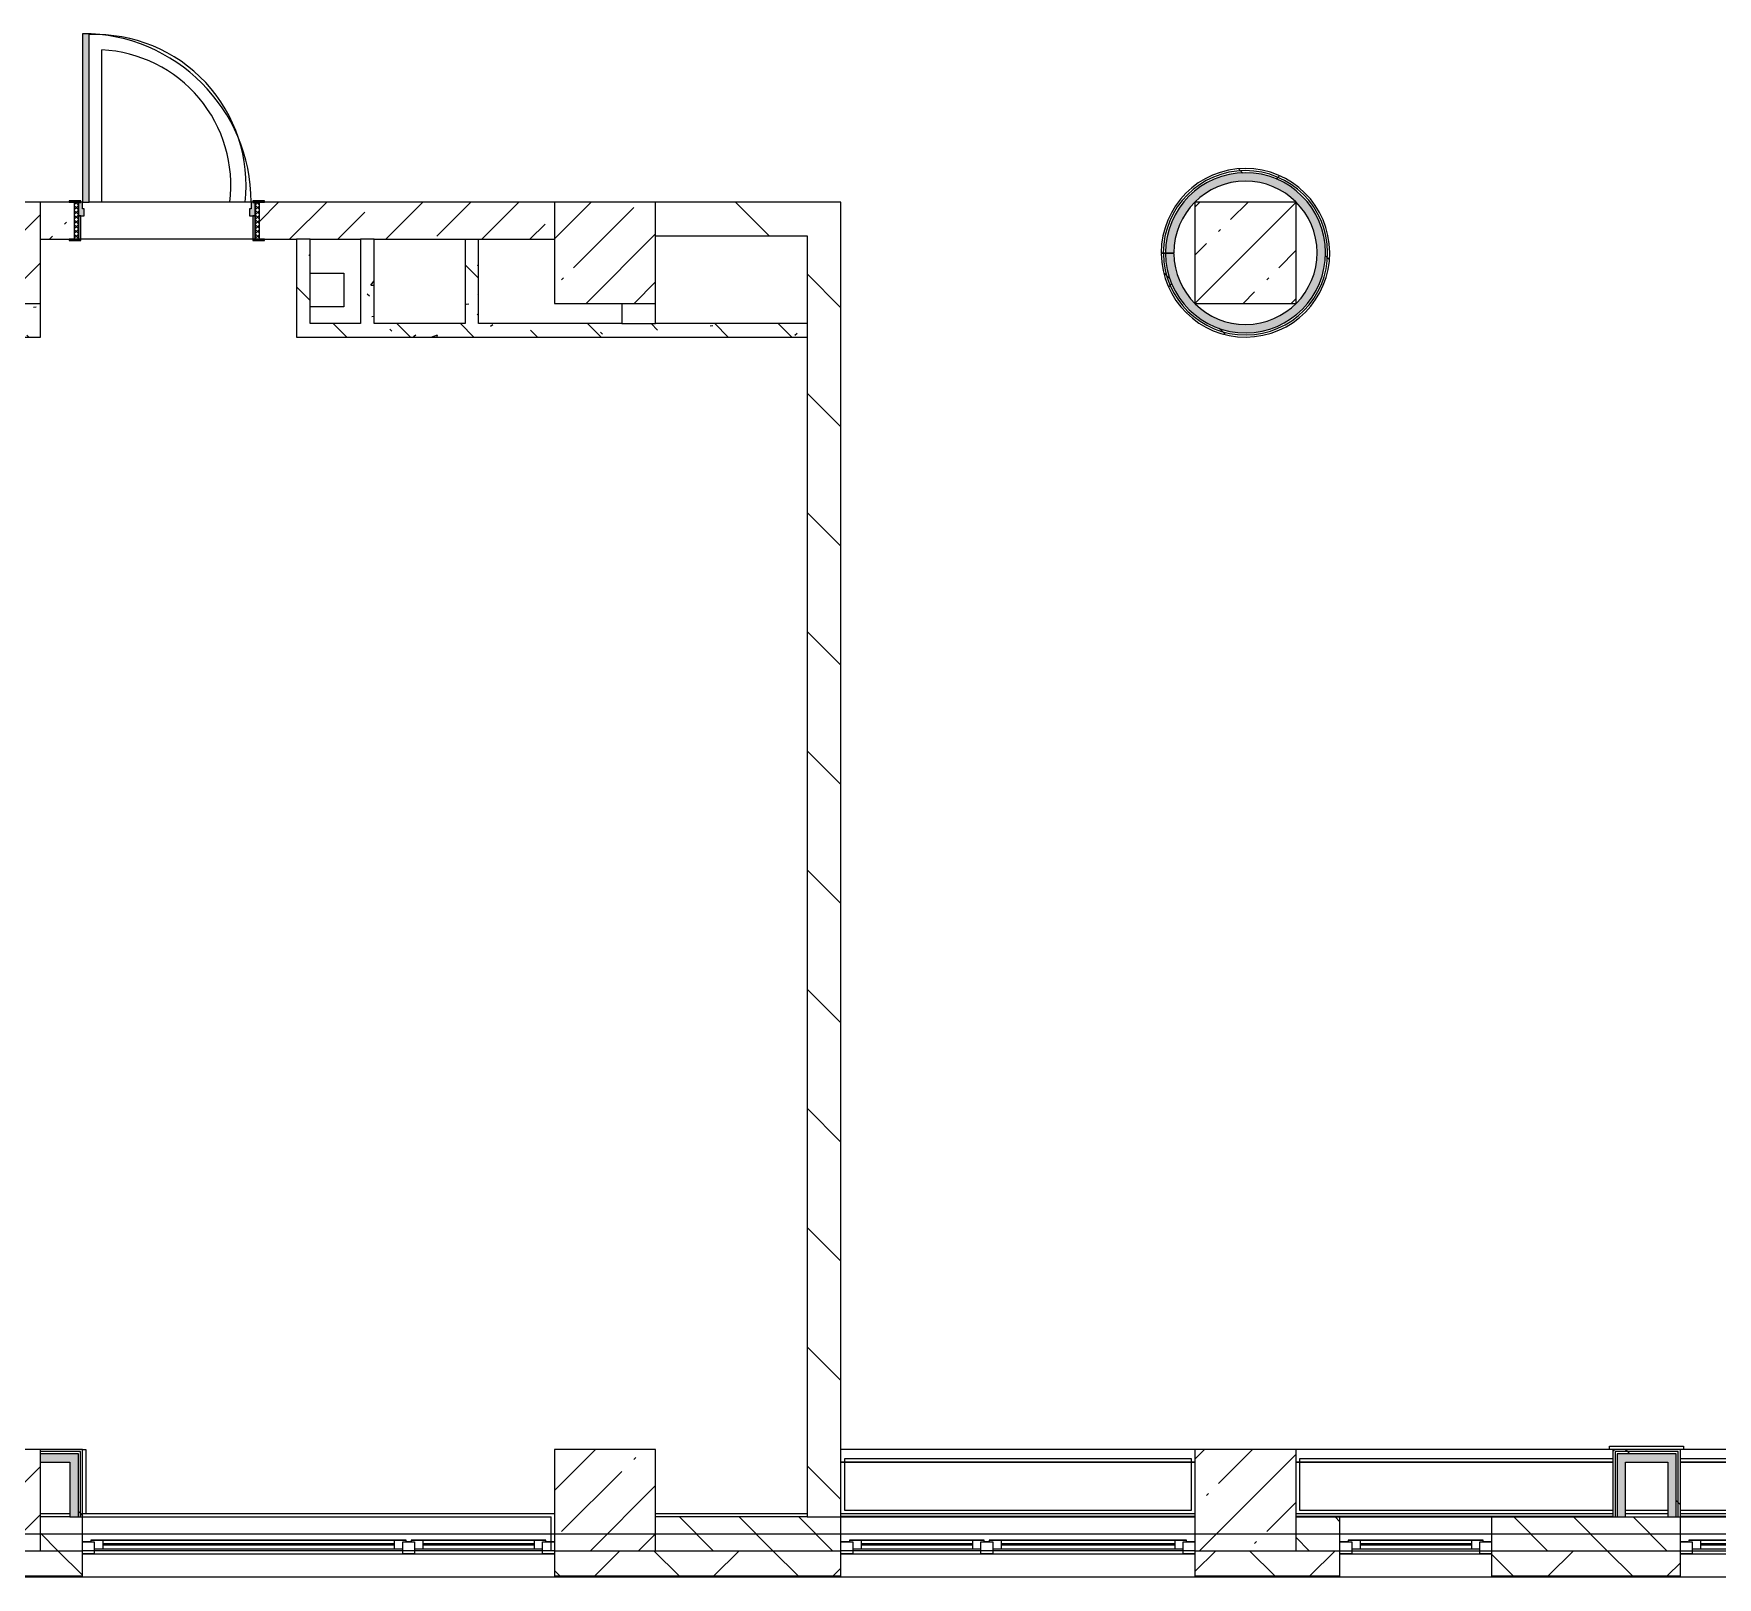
# Model space of a CAD drawing. Header units: millimetres. Extents: x 81566 to 292854, y -8553 to 29000.
# Drawn here: x 191964 to 201953, y -258 to 8900 of the extents above; entities that cross this region are included whole.
import ezdxf

# ---------------------------------------------------------------- set-up
doc = ezdxf.new("R2010")
doc.units = ezdxf.units.MM
for name, color, linetype, lineweight, true_color in [('A-DOOR-4', 7, 'Continuous', 5, 0xaaaaaa), ('A-DOOR-5', 7, 'Continuous', 5, 0xe2e2e2), ('A-DOOR-FRAM-4', 7, 'Continuous', 5, 0xe2e2e2), ('A-DOOR-FRAM-5', 7, 'Continuous', 5, 0xaaaaaa), ('A-FLOR-1', 7, 'Continuous', 5, 0xaaaaaa), ('I-WALL-1', 7, 'Continuous', 5, 0xe7e7e7), ('I-WALL-5', 7, 'Continuous', 5, 0x787878)]:
    doc.layers.add(name, color=color, linetype=linetype, lineweight=lineweight, true_color=true_color)
for name, color, linetype, lineweight in [('A-GLAZ-3', 7, 'Continuous', 5), ('A-WALL', 7, 'Continuous', 9), ('A-WALL-4', 7, 'Continuous', 5), ('I-WALL-4', 7, 'Continuous', 5), ('S-COLS-1', 7, 'Continuous', 5), ('Оси', 7, 'Continuous', 9)]:
    doc.layers.add(name, color=color, linetype=linetype, lineweight=lineweight)
pattern_1 = [(135, (165843.6, 0), (-353.553, -353.553), [])]
pattern_2 = [(135, (165843.58, 0), (-176.7767, -176.7767), [])]
pattern_3 = [(135, (165843.6, 0), (-377.171, -377.171), [533.4, -88.9, 17.78, -88.9]), (135, (165843.6, 376.94), (-377.171, -377.171), []), (50, (165843.6, 0), (637.6445, -55.787), [66.675, -733.425]), (355, (165843.6, 0), (-123.35, 668.699), [53.34, -586.74]), (100.451, (165896.7, -4.65), (514.299, 612.908), [56.665, -623.315]), (46.184, (165843.6, 177.8), (948.776, -147.15), [100.012, -1100.137]), (96.636, (165922.65, 165.5), (830.91, 865.997), [84.998, -934.973]), (351.184, (165843.6, 177.8), (830.918, 865.988), [80.01, -880.11]), (21, (165932.5, 133.35), (530.651, -357.928), [66.675, -733.425]), (326, (165932.5, 133.35), (216.308, 644.658), [53.34, -586.74]), (71.451, (165976.7, 103.5), (746.96, 286.724), [56.665, -623.315]), (37.5, (165843.58, 0), (10.8105, 295.9426), [16.764, -562.864, 16.764, -578.866, -588.962]), (37.5, (165843.58, 0), (10.8105, 295.9426), [-1175.258, 16.764, -572.198]), (7.5, (165843.58, 0), (233.869, 350.6318), [16.764, -322.834, 16.764, -549.529, -224.472]), (7.5, (165843.58, 0), (233.869, 350.6318), [-905.891, 16.764, -207.708]), (327.5, (165645.34, 0), (474.5678, -20.0513), [16.764, -205.486, 16.764, -676.656, -920.115]), (327.5, (165645.34, 0), (474.5678, -20.0513), [-915.67, 16.764, -903.351]), (317.5, (165556.44, 0), (518.452, 88.9934), [16.764, -272.161, 16.764, -443.738, -653.415]), (317.5, (165556.44, 0), (518.452, 88.9934), [-749.427, 16.764, -636.651])]
pattern_4 = [(45, (165843.6, 0), (-530.33, 530.33), []), (135, (165843.6, 0), (-530.33, -530.33), [])]

# ---------------------------------------------------------------- blocks, each defined once
blk = doc.blocks.new('BSC_Колонна _Прямоугольная - 600х600-23286269-2_2_3_птичка')
at = {"layer": 'S-COLS-1'}
h = blk.add_hatch(dxfattribs=at)
h.set_pattern_fill('FP_71', color=256, style=0, pattern_type=2)
h.set_pattern_definition([(45, (-29509.74, -7600), (-285.123, 285.123), []), (45, (-29224.6, -7600), (-285.123, 285.123), [504.031, -100.806, 16.764, -84.042])])
h.paths.add_polyline_path([(-300, -300), (300, -300), (300, 300), (-300, 300), (-300, -133.9)])
for p, q in [((300, 300), (-300, 300)), ((-300, 300), (-300, -300)), ((300, -300), (300, 300)), ((-300, -300), (300, -300))]:
    blk.add_line(p, q, dxfattribs=at)
blk = doc.blocks.new('BSC_Колонна _Прямоугольная - 600х600-V291-2_2_3_птичка')
at = {"layer": 'S-COLS-1'}
h = blk.add_hatch(dxfattribs=at)
h.set_pattern_fill('FP_77', color=256, style=0, pattern_type=2)
h.set_pattern_definition([(45, (-25860, -200), (-285.123, 285.123), []), (45, (-25574.88, -200), (-285.123, 285.123), [504.031, -100.806, 16.764, -84.042])])
h.paths.add_polyline_path([(-300, -300), (300, -300), (300, 300), (-300, 300), (-300, -168.2)])
for p, q in [((300, 300), (-300, 300)), ((-300, 300), (-300, -300)), ((300, -300), (300, 300)), ((-300, -300), (300, -300))]:
    blk.add_line(p, q, dxfattribs=at)
blk = doc.blocks.new('BSC_Колонна _Прямоугольная - 600х600-V292-2_2_3_птичка')
at = {"layer": 'S-COLS-1'}
h = blk.add_hatch(dxfattribs=at)
h.set_pattern_fill('FP_78', color=256, style=0, pattern_type=2)
h.set_pattern_definition([(45, (-29509.74, -200), (-285.123, 285.123), []), (45, (-29224.6, -200), (-285.123, 285.123), [504.031, -100.806, 16.764, -84.042])])
h.paths.add_polyline_path([(44.6, -300), (300, -300), (300, 300), (-300, 300), (-300, -300)])
for p, q in [((300, 300), (-300, 300)), ((-300, 300), (-300, -300)), ((300, -300), (300, 300)), ((-300, -300), (300, -300))]:
    blk.add_line(p, q, dxfattribs=at)
blk = doc.blocks.new('BSC_Колонна _Прямоугольная - 600х600-V304-2_2_3_птичка')
at = {"layer": 'S-COLS-1'}
h = blk.add_hatch(dxfattribs=at)
h.set_pattern_fill('FP_93', color=256, style=0, pattern_type=2)
h.set_pattern_definition([(45, (-25860, -7600), (-285.123, 285.123), []), (45, (-25574.88, -7600), (-285.123, 285.123), [504.031, -100.806, 16.764, -84.042])])
h.paths.add_polyline_path([(-300, -300), (300, -300), (300, 300), (-300, 300)])
for p, q in [((300, 300), (-300, 300)), ((-300, 300), (-300, -300)), ((300, -300), (300, 300)), ((-300, -300), (300, -300))]:
    blk.add_line(p, q, dxfattribs=at)
blk = doc.blocks.new('BSC_Колонна _Прямоугольная - 600х600-V321-2_2_3_птичка')
at = {"layer": 'S-COLS-1'}
h = blk.add_hatch(dxfattribs=at)
h.set_pattern_fill('FP_112', color=256, style=0, pattern_type=2)
h.set_pattern_definition([(45, (-33310, -7600), (-285.123, 285.123), []), (45, (-33024.88, -7600), (-285.123, 285.123), [504.031, -100.806, 16.764, -84.042])])
h.paths.add_polyline_path([(-300, -300), (300, -300), (300, 300), (-300, 300), (-300, -178.3)])
for p, q in [((300, 300), (-300, 300)), ((-300, 300), (-300, -300)), ((300, -300), (300, 300)), ((-300, -300), (300, -300))]:
    blk.add_line(p, q, dxfattribs=at)
blk = doc.blocks.new('BSC_Колонна _Прямоугольная - 600х600-V322-2_2_3_птичка')
at = {"layer": 'S-COLS-1'}
h = blk.add_hatch(dxfattribs=at)
h.set_pattern_fill('FP_113', color=256, style=0, pattern_type=2)
h.set_pattern_definition([(45, (-33310, -200), (-285.123, 285.123), []), (45, (-33024.88, -200), (-285.123, 285.123), [504.031, -100.806, 16.764, -84.042])])
h.paths.add_polyline_path([(300, -300), (300, 300), (-300, 300), (-300, -300), (-109.4, -300)])
for p, q in [((300, 300), (-300, 300)), ((-300, 300), (-300, -300)), ((300, -300), (300, 300)), ((-300, -300), (300, -300))]:
    blk.add_line(p, q, dxfattribs=at)
blk = doc.blocks.new('120_Окно_СКБ_2Ст - 120_Окно_СКБ_2Ст 2100х2400 _мал створка справа_-22446225-2_2_3_птичка')
at = {"layer": 'A-GLAZ-3'}
for p, q in [((-1050, -127), (-1050, -57)), ((-1050, -57), (-980, -57)), ((1050, -57), (-1050, -57)), ((-980, -57), (-980, -127)), ((150, -87), (-980, -87)), ((-980, -87), (-980, -127)), ((-930, -137), (-930, -87)), ((100, -137), (100, -87)), ((150, -127), (150, -57)), ((150, -57), (220, -57)), ((150, -127), (150, -87)), ((220, -57), (220, -127)), ((980, -87), (220, -87)), ((220, -87), (220, -127)), ((270, -137), (270, -87)), ((930, -137), (930, -87)), ((980, -127), (980, -57)), ((980, -57), (1050, -57)), ((980, -127), (980, -87)), ((1050, -57), (1050, -127)), ((-980, -127), (-1050, -127)), ((-1050, -127), (-1000, -127)), ((-980, -127), (-1000, -127)), ((-1000, -127), (-1000, -137)), ((-1000, -137), (170, -137)), ((170, -137), (-1000, -137)), ((-930, -107), (100, -107)), ((100, -117), (-930, -117)), ((220, -127), (150, -127)), ((170, -127), (150, -127)), ((170, -127), (200, -127)), ((170, -137), (170, -127)), ((220, -127), (200, -127)), ((200, -127), (200, -137)), ((200, -137), (1000, -137)), ((1000, -137), (200, -137)), ((270, -107), (930, -107)), ((930, -117), (270, -117)), ((1050, -127), (980, -127)), ((1000, -127), (980, -127)), ((1000, -127), (1050, -127)), ((1000, -137), (1000, -127))]:
    blk.add_line(p, q, dxfattribs=at)
blk = doc.blocks.new('120_Окно_СКБ_2Ст - 120_Окно_СКБ_2Ст 2100х2400 _мал створка справа_-V328-2_2_3_птичка')
at = {"layer": 'A-GLAZ-3'}
for p, q in [((-1050, -127), (-1050, -57)), ((-1050, -57), (-980, -57)), ((1050, -57), (-1050, -57)), ((-980, -57), (-980, -127)), ((150, -87), (-980, -87)), ((-980, -87), (-980, -127)), ((-930, -137), (-930, -87)), ((100, -137), (100, -87)), ((150, -127), (150, -57)), ((150, -57), (220, -57)), ((150, -127), (150, -87)), ((220, -57), (220, -127)), ((980, -87), (220, -87)), ((220, -87), (220, -127)), ((270, -137), (270, -87)), ((930, -137), (930, -87)), ((980, -127), (980, -57)), ((980, -57), (1050, -57)), ((980, -127), (980, -87)), ((1050, -57), (1050, -127)), ((-980, -127), (-1050, -127)), ((-1050, -127), (-1000, -127)), ((-980, -127), (-1000, -127)), ((-1000, -127), (-1000, -137)), ((-1000, -137), (170, -137)), ((170, -137), (-1000, -137)), ((-930, -107), (100, -107)), ((100, -117), (-930, -117)), ((220, -127), (150, -127)), ((170, -127), (150, -127)), ((170, -127), (200, -127)), ((170, -137), (170, -127)), ((220, -127), (200, -127)), ((200, -127), (200, -137)), ((200, -137), (1000, -137)), ((1000, -137), (200, -137)), ((270, -107), (930, -107)), ((930, -117), (270, -117)), ((1050, -127), (980, -127)), ((1000, -127), (980, -127)), ((1000, -137), (1000, -127)), ((1004.7, -127), (1050, -127))]:
    blk.add_line(p, q, dxfattribs=at)
blk = doc.blocks.new('110_Дверь_СКБ_1Ст_Внутренняя1 - Д-4к_п__1100x2100h_Артистические EI30-V372-2_2_3_птичка')
at = {"layer": 'A-DOOR-4'}
h = blk.add_hatch(dxfattribs=at)
h.set_pattern_fill('FP_20', color=256, style=0, pattern_type=2)
h.set_pattern_definition([(135, (1751.41, 174.685), (-14.14214, -14.14214), []), (225, (1751.41, 174.685), (14.14214, -14.14214), [])])
h.paths.add_polyline_path([(562.5, -110), (562.5, 110), (537.5, 110), (537.5, -110)])
at = {"layer": 'A-DOOR-5'}
h = blk.add_hatch(color=256, dxfattribs=at)
h.paths.add_polyline_path([(537.5, 30), (537.5, 110), (512.5, 110), (512.5, 70), (502.5, 70), (502.5, 30), (522.5, 30)])
h.paths.add_polyline_path([(-512.5, 30), (-477.5, 30), (-477.5, 70), (-487.5, 70), (-487.5, 110), (-512.5, 110)])
at = {"layer": 'A-DOOR-FRAM-4'}
for points in [[(-462.5, 110), (-447.5, 110), (-447.5, 1110), (-487.5, 1110), (-487.5, 110)], [(-512.5, 110), (-497.5, 110), (-497.5, 118), (-567.5, 118), (-567.5, 110), (-537.5, 110)], [(592.5, 110), (592.5, 118), (522.5, 118), (522.5, 110), (562.5, 110)], [(-497.5, -110), (-497.5, 30), (-512.5, 30), (-512.5, -110)], [(537.5, -110), (537.5, 30), (522.5, 27.5), (522.5, -110)], [(-540.3, -118), (-497.5, -118), (-497.5, -110), (-567.5, -110), (-567.5, -118)], [(562.5, -118), (592.5, -118), (592.5, -110), (522.5, -110), (522.5, -118), (544.6, -118)]]:
    blk.add_hatch(color=256, dxfattribs=at).paths.add_polyline_path(points)
at = {"layer": 'A-DOOR-FRAM-5'}
h = blk.add_hatch(dxfattribs=at)
h.set_pattern_fill('FP_21', color=256, style=0, pattern_type=2)
h.set_pattern_definition([(45, (-371.384, 174.685), (-14.1421, 14.1421), []), (135, (-371.384, 174.685), (-14.1421, -14.1421), [])])
h.paths.add_polyline_path([(-537.5, -110), (-512.5, -110), (-512.5, 110), (-537.5, 110)])
at = {"layer": 'A-DOOR-4'}
for p, q in [((-487.5, 1110), (-487.5, 110)), ((-447.5, 1110), (-487.5, 1110)), ((-447.5, 110), (-447.5, 1110)), ((-487.5, 110), (-447.5, 110))]:
    blk.add_line(p, q, dxfattribs=at)
blk.add_arc((-487.5, 110), 1000, 360, 90, dxfattribs=at)
at = {"layer": 'A-DOOR-FRAM-5'}
for p, q in [((-497.5, 118), (-567.5, 118)), ((-567.5, 118), (-567.5, 110)), ((-567.5, 110), (-497.5, 110)), ((-512.5, 110), (-537.5, 110)), ((-537.5, 110), (-537.5, -110)), ((-487.5, 110), (-512.5, 110)), ((-512.5, 110), (-512.5, 30)), ((-512.5, -110), (-512.5, 110)), ((-497.5, 110), (-512.5, 110)), ((-512.5, 110), (-512.5, 109)), ((-512.5, 109), (-497.5, 109)), ((-497.5, 110), (-497.5, 118)), ((-497.5, 109), (-497.5, 110)), ((-487.5, 70), (-487.5, 110)), ((512.5, 110), (512.5, 70)), ((537.5, 110), (512.5, 110)), ((592.5, 118), (522.5, 118)), ((522.5, 118), (522.5, 110)), ((537.5, 110), (522.5, 110)), ((522.5, 110), (522.5, 109)), ((522.5, 110), (592.5, 110)), ((522.5, 109), (537.5, 109)), ((537.5, 30), (537.5, 110)), ((562.5, 110), (537.5, 110)), ((537.5, 110), (537.5, -110)), ((537.5, 109), (537.5, 110)), ((562.5, -110), (562.5, 110)), ((592.5, 110), (592.5, 118)), ((-512.5, 30), (-477.5, 30)), ((-497.5, 30), (-512.5, 30)), ((-512.5, 30), (-512.5, -110)), ((-497.5, -110), (-497.5, 30)), ((-477.5, 70), (-487.5, 70)), ((-477.5, 30), (-477.5, 70)), ((512.5, 70), (502.5, 70)), ((502.5, 70), (502.5, 30)), ((502.5, 30), (537.5, 30)), ((537.5, 30), (522.5, 30)), ((522.5, 30), (522.5, -110)), ((537.5, -110), (537.5, 30)), ((-497.5, -110), (-567.5, -110)), ((-567.5, -110), (-567.5, -118)), ((-567.5, -118), (-497.5, -118)), ((-537.5, -110), (-512.5, -110)), ((-512.5, -110), (-497.5, -110)), ((-497.5, -118), (-497.5, -110)), ((522.5, -110), (537.5, -110)), ((592.5, -110), (522.5, -110)), ((522.5, -110), (522.5, -118)), ((522.5, -118), (592.5, -118)), ((537.5, -110), (562.5, -110)), ((592.5, -118), (592.5, -110))]:
    blk.add_line(p, q, dxfattribs=at)
blk = doc.blocks.new('120_Окно_СКБ_2Ст - 120_Окно_СКБ_2Ст 2800х2500 4-24273432-2_2_3_птичка')
at = {"layer": 'A-GLAZ-3'}
for p, q in [((-1400, -127), (-1400, -57)), ((-1400, -57), (-1330, -57)), ((1400, -57), (-1400, -57)), ((-1330, -57), (-1330, -127)), ((-570, -87), (-1330, -87)), ((-1330, -87), (-1330, -127)), ((-1280, -137), (-1280, -87)), ((-620, -137), (-620, -87)), ((-570, -127), (-570, -57)), ((-570, -57), (-500, -57)), ((-570, -127), (-570, -87)), ((-500, -57), (-500, -127)), ((1330, -87), (-500, -87)), ((-500, -87), (-500, -127)), ((-450, -137), (-450, -87)), ((1280, -137), (1280, -87)), ((1330, -127), (1330, -57)), ((1330, -57), (1400, -57)), ((1330, -127), (1330, -87)), ((1400, -57), (1400, -127)), ((-1330, -127), (-1400, -127)), ((-1400, -127), (-1350, -127)), ((-1330, -127), (-1350, -127)), ((-1350, -127), (-1350, -137)), ((-1350, -137), (-550, -137)), ((-550, -137), (-1350, -137)), ((-1280, -107), (-620, -107)), ((-620, -117), (-1280, -117)), ((-500, -127), (-570, -127)), ((-550, -127), (-570, -127)), ((-550, -127), (-520, -127)), ((-550, -137), (-550, -127)), ((-500, -127), (-520, -127)), ((-520, -127), (-520, -137)), ((-520, -137), (1350, -137)), ((1350, -137), (-520, -137)), ((-450, -107), (1280, -107)), ((1280, -117), (-450, -117)), ((1400, -127), (1330, -127)), ((1350, -127), (1330, -127)), ((1350, -127), (1400, -127)), ((1350, -137), (1350, -127))]:
    blk.add_line(p, q, dxfattribs=at)
blk = doc.blocks.new('120_Окно_СКБ_1Ст - 120_Окно_СКБ_1Ст 900х2500_h_-20664874-2_2_3_птичка')
at = {"layer": 'A-GLAZ-3'}
for p, q in [((-450, -127), (-450, -57)), ((-450, -57), (-380, -57)), ((450, -57), (-450, -57)), ((-380, -57), (-380, -127)), ((380, -87), (-380, -87)), ((-380, -87), (-380, -127)), ((-330, -137), (-330, -87)), ((330, -137), (330, -87)), ((380, -127), (380, -57)), ((380, -57), (450, -57)), ((380, -127), (380, -87)), ((450, -57), (450, -127)), ((-380, -127), (-450, -127)), ((-450, -127), (-400, -127)), ((-380, -127), (-400, -127)), ((-400, -127), (-400, -137)), ((-400, -137), (400, -137)), ((400, -137), (-400, -137)), ((-330, -107), (330, -107)), ((330, -117), (-330, -117)), ((450, -127), (380, -127)), ((400, -127), (380, -127)), ((400, -127), (450, -127)), ((400, -137), (400, -127))]:
    blk.add_line(p, q, dxfattribs=at)
blk = doc.blocks.new('Зашивка приборов отопления23 - Зашивка приборов отопления-33321838-2_2_3_птичка')
at = {"layer": 'A-WALL-4'}
for p, q in [((36640, 23400), (34540, 23400)), ((34540, 23079), (36640, 23079)), ((36640, 23079), (34540, 23079)), ((34540, 23004), (36640, 23004))]:
    blk.add_line(p, q, dxfattribs=at)
blk = doc.blocks.new('Зашивка приборов отопления24 - Зашивка приборов отопления-33321996-2_2_3_птичка')
at = {"layer": 'A-WALL-4'}
for p, q in [((36640, 23400), (34760, 23400)), ((34760, 23079), (36640, 23079)), ((36640, 23079), (34760, 23079)), ((34760, 23004), (36640, 23004))]:
    blk.add_line(p, q, dxfattribs=at)
blk = doc.blocks.new('Зашивка приборов отопления25 - Зашивка приборов отопления-33322064-2_2_3_птичка')
at = {"layer": 'A-WALL-4'}
for p, q in [((36640, 23400), (34540, 23400)), ((34540, 23104), (34540, 23079)), ((34540, 23079), (36640, 23079)), ((36640, 23079), (34540, 23079)), ((34540, 23079), (34540, 23004)), ((34540, 23004), (36640, 23004))]:
    blk.add_line(p, q, dxfattribs=at)

msp = doc.modelspace()

# ---------------------------------------------------------------- hatches: boundary and pattern name
at = {"layer": 'A-WALL-4'}
h = msp.add_hatch(dxfattribs=at)
h.set_pattern_fill('FP_100', color=256, style=0, pattern_type=2)
h.set_pattern_definition(pattern_2)
h.paths.add_polyline_path([(192207.5, -100), (192253.3, -100), (192253.3, 100), (192003.6, 100), (192003.6, -100)])
h = msp.add_hatch(dxfattribs=at)
h.set_pattern_fill('FP_100', color=256, style=0, pattern_type=2)
h.set_pattern_definition(pattern_2)
h.paths.add_polyline_path([(196553.6, -100), (196753.6, -100), (196753.6, 100), (195653.3, 100), (195653.3, -100), (196309.5, -100)])
h = msp.add_hatch(dxfattribs=at)
h.set_pattern_fill('FP_100', color=256, style=0, pattern_type=2)
h.set_pattern_definition(pattern_2)
h.paths.add_polyline_path([(201323.1, -100), (201733.6, -100), (201733.6, 100), (200613.6, 100), (200613.6, -100), (200867.3, -100)])
h.paths.add_polyline_path([(199453.6, -100), (199713.6, -100), (199713.6, 100), (199453.6, 100), (199453.6, -53.7)])
h = msp.add_hatch(dxfattribs=at)
h.set_pattern_fill('FP_101', color=256, style=0, pattern_type=2)
h.set_pattern_definition([(45, (165843.6, 0), (-353.5534, 353.5534), []), (135, (165843.6, 0), (-353.5534, -353.5534), [])])
h.paths.add_polyline_path([(241431.6, -250), (241543.6, -250), (241543.6, -100), (237403.6, -100), (237403.6, -250), (241323.6, -250)])
h.paths.add_polyline_path([(236503.6, -250), (236503.6, -100), (232903.6, -100), (232903.6, -250), (235506.5, -250)])
h.paths.add_polyline_path([(227302.5, -250), (227903.6, -250), (227903.6, -100), (226753.6, -100), (226753.6, -250)])
h.paths.add_polyline_path([(224653.6, -250), (224653.6, -100), (223903.6, -100), (223903.6, -250), (224567.8, -250)])
h.paths.add_polyline_path([(231003.6, -250), (232003.6, -250), (232003.6, -100), (231003.6, -100), (231003.6, -236)])
h.paths.add_polyline_path([(223003.6, -250), (223003.6, -100), (222253.6, -100), (222253.6, -250), (222744.7, -250)])
h.paths.add_polyline_path([(214653.6, -250), (214653.6, -100), (213253.6, -100), (213253.6, -250), (214540.7, -250)])
h.paths.add_polyline_path([(217753.6, -250), (219153.6, -250), (219153.6, -100), (217753.6, -100), (217753.6, -208.4)])
h.paths.add_polyline_path([(211153.6, -250), (211153.6, -100), (210779.9, -100), (210779.9, -250)])
h.paths.add_polyline_path([(209879.9, -250), (209879.9, -100), (208503.6, -100), (208503.6, -250), (209071.3, -250)])
h.paths.add_polyline_path([(205403.6, -250), (205403.6, -100), (203833.6, -100), (203833.6, -250), (204513.5, -250)])
h.paths.add_polyline_path([(201733.6, -250), (201733.6, -100), (200613.6, -100), (200613.6, -250), (201323.1, -250)])
h.paths.add_polyline_path([(199713.6, -250), (199713.6, -100), (198853.6, -100), (198853.6, -250), (199044.2, -250)])
h.paths.add_polyline_path([(196753.6, -250), (196753.6, -100), (195053.3, -100), (195053.3, -250), (196309.5, -250)])
h.paths.add_polyline_path([(187453.6, -250), (188553.6, -250), (188553.6, -100), (187453.6, -100), (187453.6, -145.3)])
h.paths.add_polyline_path([(192253.3, -250), (192253.3, -100), (190653.6, -100), (190653.6, -250), (192207.5, -250)])
h.paths.add_polyline_path([(182180.4, -250), (183103.6, -250), (183103.6, -100), (181953.6, -100), (181953.6, -250)])
h.paths.add_polyline_path([(184003.6, -250), (184653.6, -250), (184653.6, -100), (184003.6, -100), (184003.6, -138.1)])
h.paths.add_polyline_path([(165733.6, -250), (169573.6, -250), (169573.6, -100), (165583.6, -100), (165583.6, -250)])
h.paths.add_polyline_path([(170473.6, -250), (174403.6, -250), (174403.6, -100), (170473.6, -100), (170473.6, -109.9)])
h.paths.add_polyline_path([(178853.6, -250), (178853.6, -100), (177503.6, -100), (177503.6, -250), (178078.4, -250)])
at = {"layer": 'I-WALL-1'}
for points in [[(199175.7, 7125.5), (199251.5, 7135.2), (199324.7, 7156.9), (199393.4, 7190), (199456, 7233.7), (199510.8, 7286.9), (199565.4, 7365.6), (199593.4, 7421.7), (199615.3, 7488.5), (199627.2, 7565.8), (199626.9, 7640.2), (199614.3, 7715.5), (199589.9, 7787.8), (199540.2, 7873.7), (199500, 7923.9), (199452.9, 7968.9), (199387, 8013.4), (199320.8, 8044.6), (199247.5, 8065.6), (199171.7, 8074.7), (199095.4, 8071.4), (199020.6, 8056), (198922.7, 8013.4), (198883.2, 7990.6), (198824.2, 7942.2), (198773.6, 7885), (198732.8, 7820.5), (198703, 7750.2), (198684.7, 7676.1), (198678.6, 7600), (198728.6, 7600.2), (198735.3, 7674.2), (198754, 7744.1), (198784.2, 7809.7), (198824.2, 7868.2), (198883.2, 7926.7), (198949.3, 7971.2), (199020.6, 8002.2), (199095.4, 8019.5), (199134.7, 8024.6), (199206.6, 8021.7), (199277, 8006.7), (199343.9, 7980), (199405.3, 7942.5), (199459.5, 7895.1), (199508.1, 7833.5), (199540.2, 7776.5), (199565.4, 7703.5), (199576.9, 7637.8), (199576.9, 7564), (199564.4, 7492.2), (199538.9, 7421.7), (199500, 7355.1), (199453.5, 7300), (199393.4, 7250.5), (199324.7, 7212.4), (199251.5, 7187.9), (199210.2, 7178.8), (199138.3, 7175.3), (199044.2, 7190.7), (198997.9, 7204.6), (198933.4, 7236.5), (198853.6, 7301.1), (198825, 7330.5), (198784.2, 7389.8), (198752.8, 7459.7), (198734.7, 7531.4), (198728.6, 7596.4), (198678.6, 7595.9), (198685.4, 7519.9), (198714.8, 7421.7), (198754, 7346), (198784.2, 7302.7), (198827.1, 7255), (198886.6, 7207.1), (198953, 7169.4), (199044.2, 7139), (199099.4, 7128.1), (199138.3, 7126.8)], [(192178.6, 425), (192178.6, 475), (192003.6, 475), (192003.6, 425)], [(192228.6, 100), (192228.6, 475), (192178.6, 475), (192178.6, 100), (192207.5, 100)], [(201358.6, 100), (201408.6, 100), (201408.6, 475), (201358.6, 475), (201358.6, 120)], [(201708.6, 425), (201708.6, 475), (201408.6, 475), (201408.6, 425), (201658.6, 425)], [(201708.6, 100), (201708.6, 425), (201658.6, 425), (201658.6, 100)]]:
    msp.add_hatch(color=256, dxfattribs=at).paths.add_polyline_path(points)
at = {"layer": 'I-WALL-4'}
h = msp.add_hatch(dxfattribs=at)
h.set_pattern_fill('FP_171', color=256, style=0, pattern_type=2)
h.set_pattern_definition(pattern_4)
h.paths.add_polyline_path([(199156.8, 7100), (199270.2, 7115.4), (199344.9, 7139.7), (199408.2, 7171.4), (199471, 7215.5), (199528.5, 7271.4), (199566.9, 7320.3), (199603, 7382), (199629.8, 7447.7), (199647.8, 7524), (199650.6, 7637.8), (199638.5, 7715.5), (199614.3, 7790.2), (199581.8, 7855.3), (199539.1, 7916.2), (199477.9, 7978.6), (199417.5, 8022.9), (199354.7, 8056.3), (199277, 8083), (199230.6, 8094), (199134.7, 8098.6), (199044.2, 8086.4), (198994.5, 8073.7), (198899.3, 8028.8), (198843.3, 7990.6), (198790.3, 7942.2), (198732.8, 7867.4), (198703, 7814.7), (198672.4, 7730.9), (198659.6, 7676.1), (198653.6, 7600), (198666.1, 7600), (198678.6, 7703.4), (198704.3, 7785.1), (198732.8, 7843.8), (198773.6, 7903.8), (198824.5, 7958.6), (198897.8, 8013.4), (198966.6, 8048.7), (199044.2, 8073.6), (199095.4, 8083.9), (199206.6, 8083), (199277, 8070.1), (199350.1, 8044.6), (199411.9, 8012), (199470.9, 7968.9), (199535.9, 7900), (199568.3, 7855.3), (199606.9, 7776.5), (199628.5, 7706.2), (199639.3, 7637.8), (199639.7, 7562.9), (199626.9, 7483.8), (199591.5, 7388.9), (199556.3, 7327.3), (199500, 7259), (199449.7, 7214.1), (199383.2, 7171.2), (199295.3, 7135.2), (199234.9, 7120.5), (199175.7, 7113.1), (199066.8, 7121.8), (198988.8, 7142.9), (198927.7, 7169.4), (198866.7, 7207.1), (198810.3, 7255), (198754, 7323), (198715.1, 7389.8), (198684.7, 7472.1), (198672.4, 7525.5), (198660.4, 7595.8), (198666.1, 7494.9), (198692.4, 7410.7), (198723.7, 7347.3), (198771.3, 7280), (198828, 7222.5), (198886.6, 7178.9), (198954.5, 7142.9), (199024.5, 7118.3), (199099.4, 7104.1), (199138.3, 7101.3)])
h.paths.add_polyline_path([(198660.4, 7517.7), (198660.4, 7595.8), (198653.6, 7595.7)])
h = msp.add_hatch(dxfattribs=at)
h.set_pattern_fill('FP_171', color=256, style=0, pattern_type=2)
h.set_pattern_definition(pattern_4)
h.paths.add_polyline_path([(199176.3, 7113), (199280.5, 7130.8), (199353.4, 7156.9), (199415.2, 7190), (199473.9, 7233.7), (199541.7, 7307.6), (199570.4, 7348.2), (199614.3, 7445.6), (199629.8, 7500.6), (199639.7, 7563.9), (199639.3, 7641.3), (199615.3, 7751.5), (199589.9, 7814.4), (199554.2, 7875.9), (199500, 7941.1), (199451.4, 7985), (199389.9, 8025.8), (199292.6, 8065.6), (199247.5, 8078.2), (199152.5, 8086.3), (199063.3, 8077.5), (198985.6, 8056), (198924.4, 8028.8), (198853.6, 7982.4), (198807.5, 7942.2), (198752.8, 7875.4), (198713.6, 7807), (198684.7, 7728.2), (198672.2, 7676.1), (198666.1, 7600), (198678.6, 7600.2), (198691.1, 7702), (198704.6, 7754.2), (198736.5, 7826.3), (198786.8, 7900), (198835.2, 7951.2), (198901, 8000.8), (198978.9, 8040.1), (199044.2, 8060.9), (199128.3, 8072.8), (199206.6, 8070.5), (199280.1, 8056.3), (199343.9, 8033.7), (199405.3, 8001.5), (199459.5, 7962.6), (199520.3, 7900), (199564.7, 7835.4), (199593.7, 7776.5), (199615.3, 7709.7), (199626.9, 7637.8), (199626.9, 7561.8), (199614.3, 7485.5), (199591.5, 7415.9), (199541.7, 7328.5), (199500, 7276.4), (199442.2, 7224.1), (199371, 7179.2), (199324.7, 7156.9), (199251.5, 7135.2), (199175.7, 7125.5), (199066.8, 7134.5), (198997.9, 7152.8), (198929.7, 7182.6), (198875.2, 7216.3), (198804.6, 7280), (198764, 7330.5), (198723.7, 7401.2), (198703, 7451), (198684.7, 7527.4), (198673.1, 7595.9), (198666.1, 7595.8), (198679.3, 7493.2), (198704.3, 7414.7), (198734.8, 7352.9), (198787.8, 7280), (198827.6, 7238.6), (198886.6, 7192.8), (198953, 7156.1), (199044.2, 7126.3), (199099.4, 7115.6), (199175.7, 7113.1)])
h = msp.add_hatch(dxfattribs=at)
h.set_pattern_fill('FP_97', color=256, style=0, pattern_type=2)
h.set_pattern_definition([(45, (165843.6, 0), (-285.123, 285.123), []), (45, (166128.7, 0), (-285.123, 285.123), [504.031, -100.806, 16.764, -84.042])])
h.paths.add_polyline_path([(193677.1, 7680), (195053.3, 7680), (195053.3, 7900), (193303.6, 7900), (193303.6, 7680), (193603.6, 7680)])
h.paths.add_polyline_path([(192173.6, 7680), (192203.6, 7680), (192203.6, 7900), (192003.6, 7900), (192003.6, 7680)])
h = msp.add_hatch(dxfattribs=at)
h.set_pattern_fill('FP_99', color=256, style=0, pattern_type=2)
h.set_pattern_definition(pattern_1)
h.paths.add_polyline_path([(195653.3, 7700), (196753.6, 7700), (196753.6, 7900), (195653.3, 7900)])
h = msp.add_hatch(dxfattribs=at)
h.set_pattern_fill('FP_99', color=256, style=0, pattern_type=2)
h.set_pattern_definition(pattern_1)
h.paths.add_polyline_path([(196753.6, 100), (196753.6, 7700), (196553.6, 7700), (196553.6, 100)])
h = msp.add_hatch(dxfattribs=at)
h.set_pattern_fill('FP_171', color=256, style=0, pattern_type=2)
h.set_pattern_definition(pattern_4)
h.paths.add_polyline_path([(192253.3, 100), (192253.6, 100), (192253.6, 500), (192241.1, 500), (192241.1, 100)])
h = msp.add_hatch(dxfattribs=at)
h.set_pattern_fill('FP_171', color=256, style=0, pattern_type=2)
h.set_pattern_definition(pattern_4)
h.paths.add_polyline_path([(201346.1, 100), (201346.1, 500), (201333.6, 500), (201333.6, 100)])
h = msp.add_hatch(dxfattribs=at)
h.set_pattern_fill('FP_171', color=256, style=0, pattern_type=2)
h.set_pattern_definition(pattern_4)
h.paths.add_polyline_path([(201346.1, 487.5), (201733.6, 487.5), (201733.6, 500), (201346.1, 500)])
h = msp.add_hatch(dxfattribs=at)
h.set_pattern_fill('FP_171', color=256, style=0, pattern_type=2)
h.set_pattern_definition(pattern_4)
h.paths.add_polyline_path([(192228.6, 100), (192241.1, 100), (192241.1, 487.5), (192228.6, 487.5), (192228.6, 120)])
h = msp.add_hatch(dxfattribs=at)
h.set_pattern_fill('FP_171', color=256, style=0, pattern_type=2)
h.set_pattern_definition(pattern_4)
h.paths.add_polyline_path([(201721.1, 475), (201721.1, 487.5), (201358.6, 487.5), (201358.6, 475), (201708.6, 475)])
h = msp.add_hatch(dxfattribs=at)
h.set_pattern_fill('FP_171', color=256, style=0, pattern_type=2)
h.set_pattern_definition(pattern_4)
h.paths.add_polyline_path([(201708.6, 100), (201721.1, 100), (201721.1, 475), (201708.6, 475), (201708.6, 120)])
h = msp.add_hatch(dxfattribs=at)
h.set_pattern_fill('FP_171', color=256, style=0, pattern_type=2)
h.set_pattern_definition(pattern_4)
h.paths.add_polyline_path([(201733.6, 100), (201733.6, 487.5), (201721.1, 487.5), (201721.1, 100)])
at = {"layer": 'I-WALL-5'}
h = msp.add_hatch(dxfattribs=at)
h.set_pattern_fill('FP_105', color=256, style=0, pattern_type=2)
h.set_pattern_definition(pattern_3)
h.paths.add_polyline_path([(193574.8, 7100), (193603.6, 7100), (193603.6, 7680), (193523.6, 7680), (193523.6, 7100)])
h = msp.add_hatch(dxfattribs=at)
h.set_pattern_fill('FP_105', color=256, style=0, pattern_type=2)
h.set_pattern_definition(pattern_3)
h.paths.add_polyline_path([(193953.2, 7180), (193983.6, 7180), (193983.6, 7680), (193903.6, 7680), (193903.6, 7180)])
h = msp.add_hatch(dxfattribs=at)
h.set_pattern_fill('FP_105', color=256, style=0, pattern_type=2)
h.set_pattern_definition(pattern_3)
h.paths.add_polyline_path([(194603.3, 7180), (194603.3, 7680), (194523.3, 7680), (194523.3, 7180)])
h = msp.add_hatch(dxfattribs=at)
h.set_pattern_fill('FP_105', color=256, style=0, pattern_type=2)
h.set_pattern_definition(pattern_3)
h.paths.add_polyline_path([(192003.6, 7100), (192003.6, 7300), (191923.6, 7300), (191923.6, 7100)])
h = msp.add_hatch(dxfattribs=at)
h.set_pattern_fill('FP_105', color=256, style=0, pattern_type=2)
h.set_pattern_definition(pattern_3)
h.paths.add_polyline_path([(195967.4, 7100), (196553.6, 7100), (196553.6, 7180), (193603.6, 7180), (193603.6, 7100), (195653.3, 7100)])

# ---------------------------------------------------------------- linework, layer by layer
at = {"layer": 'A-FLOR-1'}
for p, q in [((192368.6, 7900), (192368.6, 8804)), ((193253.6, 7900), (192293.6, 7900)), ((193603.6, 7480), (193803.3, 7480)), ((193803.3, 7480), (193803.3, 7280)), ((193803.3, 7280), (193603.6, 7280)), ((192253.6, 500), (192273.6, 500)), ((192273.6, 500), (192273.6, 120)), ((201312.6, 500), (201312.6, 520)), ((201312.6, 520), (201752.6, 520)), ((201752.6, 520), (201752.6, 500)), ((196773.6, 445), (196773.6, 140)), ((198833.6, 445), (196773.6, 445)), ((198833.6, 140), (198833.6, 445)), ((201333.6, 445), (199473.6, 445)), ((199473.6, 445), (199473.6, 140)), ((204093.6, 445), (201733.6, 445)), ((196773.6, 140), (198833.6, 140)), ((199473.6, 140), (201333.6, 140)), ((201408.6, 140), (201658.6, 140)), ((201733.6, 140), (203813.6, 140))]:
    msp.add_line(p, q, dxfattribs=at)
for radius, start, end in [(895, 353.58484, 92.24174), (805, 352.86408, 87.15183)]:
    msp.add_arc((192328.6, 8000), radius, start, end, dxfattribs=at)
at = {"layer": 'A-WALL'}
for p, q in [((193603.6, 7680), (193523.6, 7680)), ((193983.6, 7680), (193903.6, 7680)), ((195453.3, 7180), (195653.3, 7180)), ((192241.1, 487.5), (192003.6, 487.5)), ((192228.6, 475), (192003.6, 475)), ((192228.6, 100), (192228.6, 475)), ((192241.1, 100), (192241.1, 487.5)), ((201346.1, 487.5), (201346.1, 100)), ((201721.1, 487.5), (201346.1, 487.5)), ((201358.6, 475), (201358.6, 100)), ((201708.6, 475), (201358.6, 475)), ((201708.6, 100), (201708.6, 475)), ((201721.1, 100), (201721.1, 487.5)), ((196553.6, 100), (196753.6, 100)), ((192003.6, -100), (192253.3, -100)), ((195653.3, -100), (196753.6, -100)), ((199453.6, -100), (199713.6, -100)), ((200613.6, -100), (201733.6, -100)), ((190653.6, -250), (192253.3, -250)), ((190653.6, -253), (192253.3, -253)), ((195053.3, -250), (196753.6, -250)), ((195053.3, -253), (196753.6, -253)), ((198853.6, -250), (199713.6, -250)), ((198853.6, -253), (199713.6, -253)), ((200613.6, -250), (201733.6, -250)), ((200613.6, -253), (201733.6, -253))]:
    msp.add_line(p, q, dxfattribs=at)
for radius in [487.5, 475]:
    msp.add_arc((199153.6, 7600), radius, 180.49142, 180, dxfattribs=at)
at = {"layer": 'A-WALL-4'}
for p, q in [((192178.6, 100), (192003.6, 100)), ((192253.3, -258), (192253.3, 100)), ((192253.6, 100), (195033.3, 100)), ((195033.3, -100), (195033.3, 100)), ((196553.6, 100), (195653.3, 100)), ((196753.6, -258), (196753.6, 100)), ((196753.6, 100), (198853.6, 100)), ((199453.6, 100), (203813.6, 100)), ((199713.6, -258), (199713.6, 100)), ((200613.6, 100), (200613.6, -258)), ((201733.6, -258), (201733.6, 100)), ((195053.3, -100), (195053.3, -258)), ((198853.6, -100), (198853.6, -258)), ((199713.6, -100), (203833.6, -100)), ((223903.6, -258), (190653.6, -258))]:
    msp.add_line(p, q, dxfattribs=at)
at = {"layer": 'I-WALL-4'}
for p, q in [((192173.6, 7900), (192003.6, 7900)), ((195053.3, 7900), (193333.6, 7900)), ((196753.6, 7900), (195653.3, 7900)), ((196753.6, 100), (196753.6, 7900)), ((195653.3, 7700), (196553.6, 7700)), ((196553.6, 7700), (196553.6, 100)), ((192003.6, 7680), (192173.6, 7680)), ((193263.6, 7680), (192243.6, 7680)), ((193333.6, 7680), (193523.6, 7680)), ((193523.6, 7680), (193523.6, 7100)), ((193603.6, 7680), (193903.6, 7680)), ((193603.6, 7180), (193603.6, 7680)), ((193903.6, 7680), (193903.6, 7180)), ((193983.6, 7680), (195053.3, 7680)), ((193983.6, 7180), (193983.6, 7680)), ((194523.3, 7680), (194523.3, 7180)), ((194603.3, 7180), (194603.3, 7680)), ((198653.6, 7600), (198728.6, 7600)), ((198728.6, 7596.4), (198653.6, 7595.7)), ((192003.6, 7100), (192003.6, 7300)), ((195453.3, 7300), (195453.3, 7180)), ((195653.3, 7180), (195653.3, 7300)), ((190873.6, 7100), (192003.6, 7100)), ((193523.6, 7100), (196553.6, 7100)), ((193903.6, 7180), (193603.6, 7180)), ((194523.3, 7180), (193983.6, 7180)), ((195453.3, 7180), (194603.3, 7180)), ((196553.6, 7180), (195653.3, 7180)), ((192253.6, 500), (192003.6, 500)), ((192253.6, 100), (192253.6, 500)), ((201333.6, 500), (201333.6, 100)), ((201733.6, 500), (201333.6, 500)), ((201733.6, 100), (201733.6, 500)), ((192003.6, 425), (192178.6, 425)), ((192178.6, 425), (192178.6, 100)), ((201408.6, 100), (201408.6, 425)), ((201408.6, 425), (201658.6, 425)), ((201658.6, 425), (201658.6, 100)), ((192003.6, 120), (192178.6, 120)), ((192178.6, 100), (192253.6, 100)), ((192252.9, 120), (195053.3, 120)), ((195653.3, 120), (196553.6, 120)), ((196753.6, 120), (198853.6, 120)), ((199453.6, 120), (201334.2, 120)), ((201408.6, 120), (201658.6, 120)), ((201732.8, 120), (203813.6, 120)), ((195053.3, -100), (192253.3, -100)), ((198853.6, -100), (196753.6, -100))]:
    msp.add_line(p, q, dxfattribs=at)
for radius in [500, 425]:
    msp.add_arc((199153.6, 7600), radius, 180.49142, 180, dxfattribs=at)
at = {"layer": 'Оси'}
msp.add_line((191833.6, 0), (204333.6, 0), dxfattribs=at)

# ---------------------------------------------------------------- block references
at = {"layer": 'A-DOOR-4'}
msp.add_blockref('110_Дверь_СКБ_1Ст_Внутренняя1 - Д-4к_п__1100x2100h_Артистические EI30-V372-2_2_3_птичка', (192741.1, 7790), dxfattribs=at)
at = {"layer": 'A-GLAZ-3', "rotation": 180}
for name, p in [('120_Окно_СКБ_2Ст - 120_Окно_СКБ_2Ст 2800х2500 4-24273432-2_2_3_птичка', (193653.3, -175)), ('120_Окно_СКБ_2Ст - 120_Окно_СКБ_2Ст 2100х2400 _мал створка справа_-22446225-2_2_3_птичка', (197803.6, -175)), ('120_Окно_СКБ_1Ст - 120_Окно_СКБ_1Ст 900х2500_h_-20664874-2_2_3_птичка', (200163.6, -175)), ('120_Окно_СКБ_2Ст - 120_Окно_СКБ_2Ст 2100х2400 _мал створка справа_-V328-2_2_3_птичка', (202783.6, -175))]:
    msp.add_blockref(name, p, dxfattribs=at)
at = {"layer": 'A-WALL-4', "rotation": 180}
for name, p in [('Зашивка приборов отопления23 - Зашивка приборов отопления-33321838-2_2_3_птичка', (233393.6, 23504)), ('Зашивка приборов отопления24 - Зашивка приборов отопления-33321996-2_2_3_птичка', (236093.6, 23504)), ('Зашивка приборов отопления25 - Зашивка приборов отопления-33322064-2_2_3_птичка', (238373.6, 23504))]:
    msp.add_blockref(name, p, dxfattribs=at)
at = {"layer": 'S-COLS-1'}
for name, p in [('BSC_Колонна _Прямоугольная - 600х600-V304-2_2_3_птичка', (191703.6, 7600)), ('BSC_Колонна _Прямоугольная - 600х600-23286269-2_2_3_птичка', (195353.3, 7600)), ('BSC_Колонна _Прямоугольная - 600х600-V321-2_2_3_птичка', (199153.6, 7600)), ('BSC_Колонна _Прямоугольная - 600х600-V291-2_2_3_птичка', (191703.6, 200)), ('BSC_Колонна _Прямоугольная - 600х600-V292-2_2_3_птичка', (195353.3, 200)), ('BSC_Колонна _Прямоугольная - 600х600-V322-2_2_3_птичка', (199153.6, 200))]:
    msp.add_blockref(name, p, dxfattribs=at)

doc.saveas('drawing.dxf')
